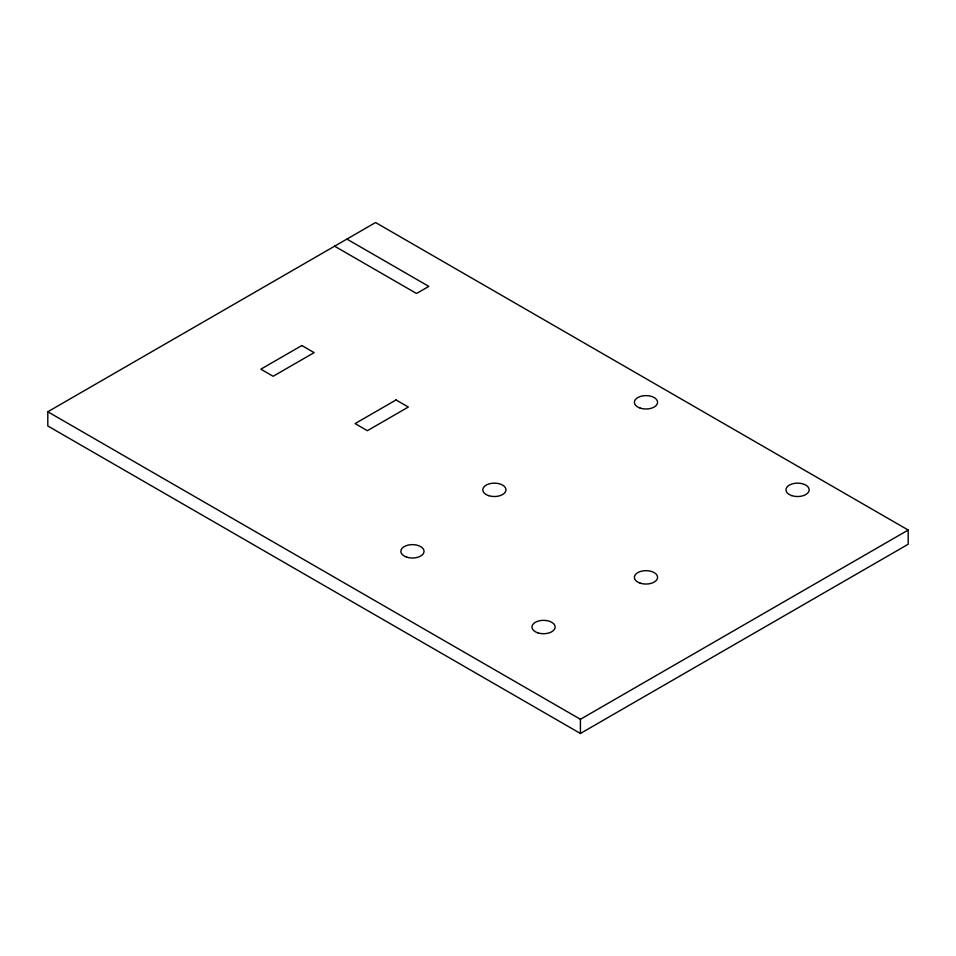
<?xml version="1.0" encoding="UTF-8"?>
<svg xmlns="http://www.w3.org/2000/svg" width="956" height="956" viewBox="0 0 956 956"><rect width="100%" height="100%" fill="white"/><g stroke="black" fill="none" stroke-linecap="round" stroke-linejoin="round"><path stroke-width="1.43" d="M47.8 411.761L375.577 222.533L908.2 530.042L908.2 544.239L580.423 733.467L47.8 425.958L47.8 411.761L580.423 719.282L908.2 530.042M346.897 239.084L428.838 286.394L416.541 293.492L334.6 246.182M580.423 719.282L580.423 733.467M301.821 345.534L260.857 369.183L273.141 376.282L314.118 352.633L301.821 345.534M396.059 399.943L355.082 423.592L367.379 430.69L408.343 407.041L396.059 399.943M640.185 408.104A11.591 6.692 0 0 0 657.573 402.309A11.591 6.692 0 0 0 640.185 396.513A11.591 6.692 0 0 0 640.185 408.104M791.783 495.626A11.591 6.692 0 0 0 809.17 489.83A11.591 6.692 0 0 0 791.783 484.035A11.591 6.692 0 0 0 791.783 495.626M488.6 495.626A11.591 6.692 0 0 0 505.975 489.83A11.591 6.692 0 0 0 488.6 484.035A11.591 6.692 0 0 0 488.6 495.626M640.185 583.148A11.591 6.692 0 0 0 657.573 577.352A11.591 6.692 0 0 0 640.185 571.557A11.591 6.692 0 0 0 640.185 583.148M406.647 557.121A11.591 6.692 0 0 0 424.034 551.325A11.591 6.692 0 0 0 406.647 545.529A11.591 6.692 0 0 0 406.647 557.121M537.762 632.824A11.591 6.692 0 0 0 555.137 627.028A11.591 6.692 0 0 0 537.762 621.233A11.591 6.692 0 0 0 537.762 632.824"/></g></svg>
